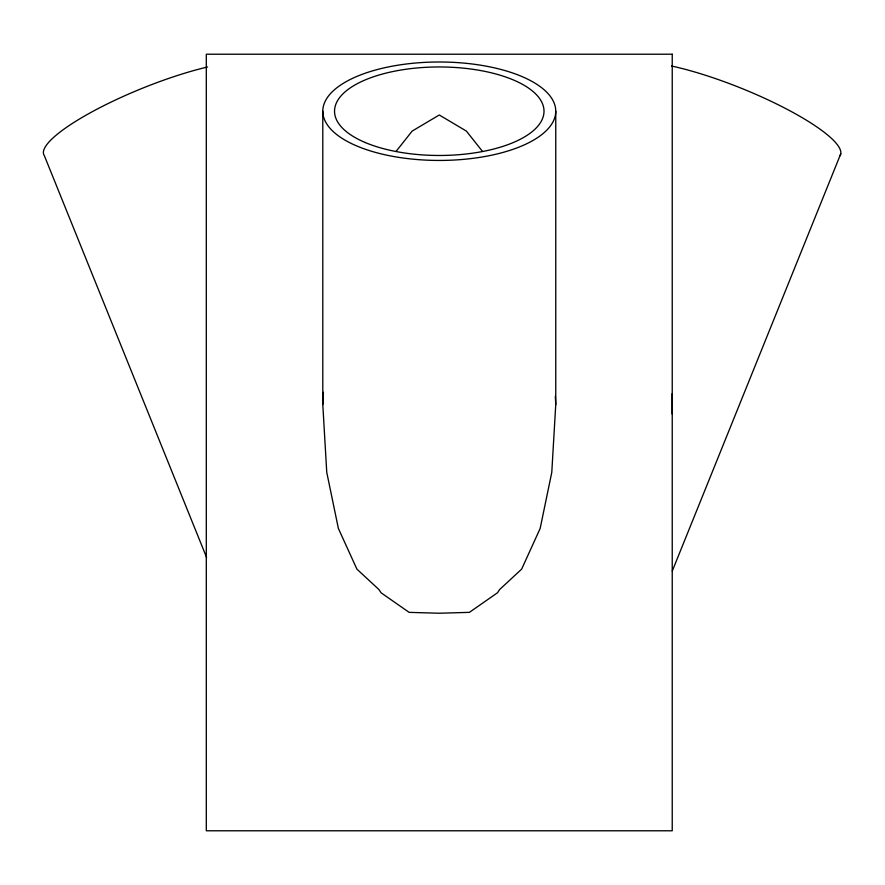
<?xml version="1.0" encoding="UTF-8"?>
<svg xmlns="http://www.w3.org/2000/svg" width="885" height="885" viewBox="0 0 885 885"><rect width="100%" height="100%" fill="white"/><g stroke="black" fill="none" stroke-linecap="round" stroke-linejoin="round"><path stroke-width="1.33" d="M672.158 414.036L672.158 393.659M555.758 111.211A116.488 49.228 0 0 1 381.026 153.846A116.488 49.228 0 0 1 381.026 68.587A116.488 49.228 0 0 1 555.758 111.211L555.758 404.545L551.786 472.358L540.149 528.489L521.641 569.132L499.571 589.598L497.514 592.751L469.415 612.354L439.27 613.239L409.124 612.354L381.026 592.751L378.979 589.598L356.909 569.132L338.391 528.489L326.753 472.358L322.793 404.545L323.434 392.298M672.29 571.002L840.75 153.846M396.17 151.28L412.167 131.08L439.27 114.984L466.373 131.08L482.38 151.28M206.592 557.428L44.361 155.705A116.488 24.614 -22 0 1 92.129 111.776A116.488 24.614 -22 0 1 207.544 66.972M555.326 396.38L555.758 404.545M322.793 111.211L322.793 404.545M671.582 66.021A116.488 24.614 22 0 1 789.354 110.492A116.488 24.614 22 0 1 839.931 155.826M672.235 54.217L206.305 54.217L206.305 830.783L672.235 830.783L672.235 54.217M365.217 142.518A104.74 44.261 0 0 0 540.436 122.672A104.74 44.261 0 0 0 412.167 68.466A104.74 44.261 0 0 0 365.217 142.518"/></g></svg>
